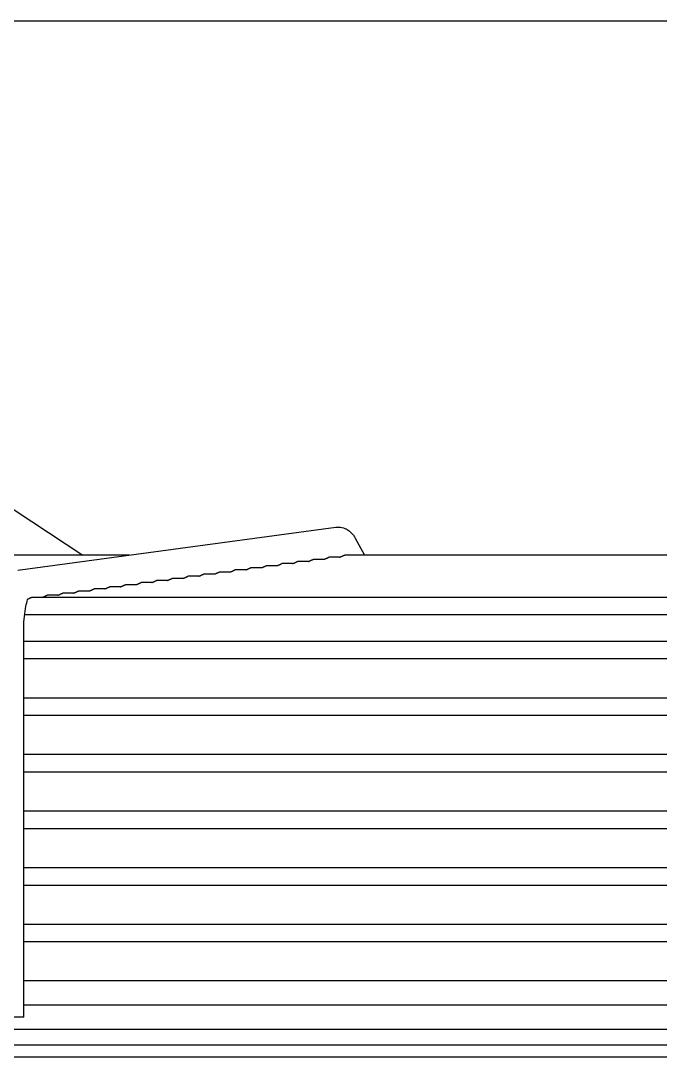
# Model space of a CAD drawing. Header units: millimetres. Extents: x 16200 to 32328, y 19251 to 29476.
# Drawn here: x 16794.43 to 16798.53, y 19603.94 to 19610.58 of the extents above; entities that cross this region are included whole.
import ezdxf

# ---------------------------------------------------------------- set-up
doc = ezdxf.new("R2010")
doc.units = ezdxf.units.MM
doc.header["$LTSCALE"] = 5
doc.layers.add('UNIT', color=6, linetype='Continuous')

msp = doc.modelspace()

# ---------------------------------------------------------------- linework, layer by layer
at = {"layer": 'UNIT'}
for p, q in [((16793.4669, 19610.5774), (16803.5462, 19610.5774)), ((16793.8916, 19607.7721), (16794.8285, 19607.1581)), ((16794.4118, 19607.0615), (16796.4472, 19607.3361)), ((16796.5721, 19607.2662), (16796.6321, 19607.1581)), ((16795.1279, 19607.1581), (16793.6223, 19607.1581)), ((16796.1714, 19607.1029), (16796.1027, 19607.1029)), ((16796.2716, 19607.1164), (16796.2029, 19607.1164)), ((16796.3718, 19607.1299), (16796.3031, 19607.1299)), ((16796.4717, 19607.1434), (16796.4034, 19607.1434)), ((16800.5078, 19607.1581), (16796.5053, 19607.1581)), ((16795.6705, 19607.0354), (16795.6016, 19607.0354)), ((16795.7707, 19607.0489), (16795.7018, 19607.0489)), ((16795.8709, 19607.0624), (16795.802, 19607.0624)), ((16795.9711, 19607.0759), (16795.9022, 19607.0759)), ((16796.0712, 19607.0894), (16796.0025, 19607.0894)), ((16795.1696, 19606.9679), (16795.1005, 19606.9679)), ((16795.2698, 19606.9814), (16795.2007, 19606.9814)), ((16795.37, 19606.9949), (16795.3009, 19606.9949)), ((16795.4701, 19607.0084), (16795.4011, 19607.0084)), ((16795.5703, 19607.0219), (16795.5013, 19607.0219)), ((16794.6687, 19606.9004), (16794.5993, 19606.9004)), ((16794.7688, 19606.9139), (16794.6996, 19606.9139)), ((16794.869, 19606.9274), (16794.7998, 19606.9274)), ((16794.9692, 19606.9409), (16794.9, 19606.9409)), ((16795.0694, 19606.9544), (16795.0002, 19606.9544)), ((16802.514, 19606.8869), (16794.4991, 19606.8869)), ((16794.4554, 19606.7767), (16802.5576, 19606.7767)), ((16794.4496, 19604.1995), (16794.4496, 19606.6689)), ((16802.5635, 19606.605), (16794.4496, 19606.605)), ((16794.4785, 19606.6064), (16794.4807, 19606.605)), ((16795.2282, 19606.6064), (16795.2282, 19606.605)), ((16794.4496, 19606.4948), (16802.5635, 19606.4948)), ((16802.5635, 19606.2428), (16794.4496, 19606.2428)), ((16794.4496, 19606.1326), (16802.5635, 19606.1326)), ((16802.5635, 19605.8806), (16794.4496, 19605.8806)), ((16794.4496, 19605.7704), (16802.5635, 19605.7704)), ((16802.5635, 19605.5184), (16794.4496, 19605.5184)), ((16794.4496, 19605.4081), (16802.5635, 19605.4081)), ((16802.5635, 19605.1562), (16794.4496, 19605.1562)), ((16794.4496, 19605.0459), (16802.5635, 19605.0459)), ((16802.5635, 19604.794), (16794.4496, 19604.794)), ((16794.4496, 19604.6837), (16802.5635, 19604.6837)), ((16802.5635, 19604.4318), (16794.4496, 19604.4318)), ((16794.4496, 19604.2782), (16802.5635, 19604.2782)), ((16794.4496, 19604.1995), (16794.2528, 19604.1995)), ((16793.8806, 19604.1227), (16803.1325, 19604.1227)), ((16781.6365, 19604.0223), (16815.3766, 19604.0223)), ((16815.3766, 19603.9436), (16781.6365, 19603.9436))]:
    msp.add_line(p, q, dxfattribs=at)
for start_param, end_param in [(0.23649, 0.259134), (1.752338, 1.774981)]:
    msp.add_ellipse((16796.7902, 19606.6705), major_axis=(-0.0861, -0.0478), ratio=0.875426, start_param=start_param, end_param=end_param, dxfattribs=at)
for points, knots in [([(16796.4472, 19607.3361), (16796.4605, 19607.3379), (16796.4745, 19607.3372), (16796.5002, 19607.3314), (16796.5116, 19607.3265), (16796.5307, 19607.3152), (16796.5383, 19607.3089), (16796.5511, 19607.2964), (16796.5562, 19607.2903), (16796.565, 19607.2782), (16796.5687, 19607.2722), (16796.572, 19607.2663), (16796.572, 19607.2662), (16796.5721, 19607.2662)], [3.1066861, 3.1066861, 3.1066861, 3.1066861, 3.1999885, 3.1999885, 3.2942363, 3.2942363, 3.388484, 3.388484, 3.4827318, 3.4827318, 3.5769796, 3.5769796, 3.577925, 3.577925, 3.577925, 3.577925]), ([(16796.0712, 19607.0894), (16796.0725, 19607.0898), (16796.0737, 19607.0903), (16796.0748, 19607.0907), (16796.0761, 19607.0912), (16796.0774, 19607.0917), (16796.0785, 19607.0922), (16796.0797, 19607.0927), (16796.0808, 19607.0932), (16796.0819, 19607.0937), (16796.083, 19607.0942), (16796.084, 19607.0947), (16796.085, 19607.0952), (16796.086, 19607.0956), (16796.0869, 19607.0961), (16796.0878, 19607.0965), (16796.0887, 19607.0969), (16796.0896, 19607.0974), (16796.0904, 19607.0978), (16796.0912, 19607.0981), (16796.092, 19607.0985), (16796.0927, 19607.0989), (16796.0934, 19607.0992), (16796.0941, 19607.0996), (16796.0948, 19607.0999), (16796.0954, 19607.1002), (16796.096, 19607.1005), (16796.0966, 19607.1008), (16796.0972, 19607.101), (16796.0977, 19607.1013), (16796.0982, 19607.1015), (16796.0987, 19607.1017), (16796.0992, 19607.1019), (16796.0996, 19607.1021), (16796.1001, 19607.1022), (16796.1005, 19607.1024), (16796.1008, 19607.1025), (16796.1012, 19607.1026), (16796.1015, 19607.1027), (16796.1018, 19607.1028), (16796.1021, 19607.1028), (16796.1024, 19607.1029), (16796.1026, 19607.1029), (16796.1026, 19607.1029), (16796.1027, 19607.1029), (16796.1027, 19607.1029)], [0.1730327, 0.1730327, 0.1730327, 0.1730327, 0.195122, 0.195122, 0.195122, 0.2195122, 0.2195122, 0.2195122, 0.2439024, 0.2439024, 0.2439024, 0.2682927, 0.2682927, 0.2682927, 0.2926829, 0.2926829, 0.2926829, 0.3170732, 0.3170732, 0.3170732, 0.3414634, 0.3414634, 0.3414634, 0.3658537, 0.3658537, 0.3658537, 0.3902439, 0.3902439, 0.3902439, 0.4146341, 0.4146341, 0.4146341, 0.4390244, 0.4390244, 0.4390244, 0.4634146, 0.4634146, 0.4634146, 0.4878049, 0.4878049, 0.4878049, 0.5121951, 0.5121951, 0.5121951, 0.5157186, 0.5157186, 0.5157186, 0.5157186]), ([(16796.1714, 19607.1029), (16796.1727, 19607.1033), (16796.1739, 19607.1038), (16796.1751, 19607.1042), (16796.1764, 19607.1048), (16796.1776, 19607.1053), (16796.1788, 19607.1058), (16796.18, 19607.1063), (16796.1811, 19607.1068), (16796.1822, 19607.1072), (16796.1832, 19607.1077), (16796.1843, 19607.1082), (16796.1852, 19607.1087), (16796.1862, 19607.1091), (16796.1872, 19607.1096), (16796.1881, 19607.11), (16796.189, 19607.1104), (16796.1898, 19607.1109), (16796.1906, 19607.1113), (16796.1914, 19607.1117), (16796.1922, 19607.112), (16796.1929, 19607.1124), (16796.1937, 19607.1127), (16796.1943, 19607.1131), (16796.195, 19607.1134), (16796.1956, 19607.1137), (16796.1963, 19607.114), (16796.1968, 19607.1143), (16796.1974, 19607.1145), (16796.198, 19607.1148), (16796.1985, 19607.115), (16796.199, 19607.1152), (16796.1994, 19607.1154), (16796.1999, 19607.1156), (16796.2003, 19607.1157), (16796.2007, 19607.1159), (16796.2011, 19607.116), (16796.2014, 19607.1161), (16796.2018, 19607.1162), (16796.2021, 19607.1163), (16796.2023, 19607.1163), (16796.2026, 19607.1164), (16796.2028, 19607.1164), (16796.2029, 19607.1164), (16796.2029, 19607.1164), (16796.2029, 19607.1164)], [0.17268, 0.17268, 0.17268, 0.17268, 0.195122, 0.195122, 0.195122, 0.2195122, 0.2195122, 0.2195122, 0.2439024, 0.2439024, 0.2439024, 0.2682927, 0.2682927, 0.2682927, 0.2926829, 0.2926829, 0.2926829, 0.3170732, 0.3170732, 0.3170732, 0.3414634, 0.3414634, 0.3414634, 0.3658537, 0.3658537, 0.3658537, 0.3902439, 0.3902439, 0.3902439, 0.4146341, 0.4146341, 0.4146341, 0.4390244, 0.4390244, 0.4390244, 0.4634146, 0.4634146, 0.4634146, 0.4878049, 0.4878049, 0.4878049, 0.5121951, 0.5121951, 0.5121951, 0.515732, 0.515732, 0.515732, 0.515732]), ([(16796.2716, 19607.1164), (16796.2729, 19607.1168), (16796.2741, 19607.1173), (16796.2753, 19607.1178), (16796.2766, 19607.1183), (16796.2778, 19607.1188), (16796.279, 19607.1193), (16796.2802, 19607.1198), (16796.2813, 19607.1203), (16796.2824, 19607.1207), (16796.2835, 19607.1212), (16796.2845, 19607.1217), (16796.2855, 19607.1222), (16796.2865, 19607.1226), (16796.2874, 19607.1231), (16796.2883, 19607.1235), (16796.2892, 19607.1239), (16796.29, 19607.1244), (16796.2909, 19607.1248), (16796.2917, 19607.1252), (16796.2924, 19607.1255), (16796.2932, 19607.1259), (16796.2939, 19607.1262), (16796.2946, 19607.1266), (16796.2952, 19607.1269), (16796.2959, 19607.1272), (16796.2965, 19607.1275), (16796.2971, 19607.1278), (16796.2976, 19607.128), (16796.2982, 19607.1283), (16796.2987, 19607.1285), (16796.2992, 19607.1287), (16796.2997, 19607.1289), (16796.3001, 19607.1291), (16796.3005, 19607.1292), (16796.3009, 19607.1294), (16796.3013, 19607.1295), (16796.3017, 19607.1296), (16796.302, 19607.1297), (16796.3023, 19607.1298), (16796.3026, 19607.1298), (16796.3028, 19607.1298), (16796.303, 19607.1299), (16796.3031, 19607.1299), (16796.3031, 19607.1299), (16796.3031, 19607.1299)], [0.1723275, 0.1723275, 0.1723275, 0.1723275, 0.195122, 0.195122, 0.195122, 0.2195122, 0.2195122, 0.2195122, 0.2439024, 0.2439024, 0.2439024, 0.2682927, 0.2682927, 0.2682927, 0.2926829, 0.2926829, 0.2926829, 0.3170732, 0.3170732, 0.3170732, 0.3414634, 0.3414634, 0.3414634, 0.3658537, 0.3658537, 0.3658537, 0.3902439, 0.3902439, 0.3902439, 0.4146341, 0.4146341, 0.4146341, 0.4390244, 0.4390244, 0.4390244, 0.4634146, 0.4634146, 0.4634146, 0.4878049, 0.4878049, 0.4878049, 0.5121951, 0.5121951, 0.5121951, 0.5157454, 0.5157454, 0.5157454, 0.5157454]), ([(16796.3718, 19607.1299), (16796.3731, 19607.1303), (16796.3744, 19607.1308), (16796.3756, 19607.1313), (16796.3768, 19607.1318), (16796.3781, 19607.1323), (16796.3793, 19607.1328), (16796.3804, 19607.1333), (16796.3816, 19607.1338), (16796.3826, 19607.1343), (16796.3837, 19607.1347), (16796.3847, 19607.1352), (16796.3857, 19607.1357), (16796.3867, 19607.1361), (16796.3876, 19607.1366), (16796.3885, 19607.137), (16796.3894, 19607.1374), (16796.3903, 19607.1379), (16796.3911, 19607.1383), (16796.3919, 19607.1387), (16796.3927, 19607.139), (16796.3934, 19607.1394), (16796.3941, 19607.1397), (16796.3948, 19607.1401), (16796.3955, 19607.1404), (16796.3961, 19607.1407), (16796.3967, 19607.141), (16796.3973, 19607.1413), (16796.3979, 19607.1415), (16796.3984, 19607.1418), (16796.3989, 19607.142), (16796.3994, 19607.1422), (16796.3999, 19607.1424), (16796.4003, 19607.1426), (16796.4008, 19607.1427), (16796.4012, 19607.1429), (16796.4015, 19607.143), (16796.4019, 19607.1431), (16796.4022, 19607.1432), (16796.4025, 19607.1432), (16796.4028, 19607.1433), (16796.4031, 19607.1433), (16796.4033, 19607.1434), (16796.4033, 19607.1434), (16796.4033, 19607.1434), (16796.4034, 19607.1434)], [0.1719755, 0.1719755, 0.1719755, 0.1719755, 0.195122, 0.195122, 0.195122, 0.2195122, 0.2195122, 0.2195122, 0.2439024, 0.2439024, 0.2439024, 0.2682927, 0.2682927, 0.2682927, 0.2926829, 0.2926829, 0.2926829, 0.3170732, 0.3170732, 0.3170732, 0.3414634, 0.3414634, 0.3414634, 0.3658537, 0.3658537, 0.3658537, 0.3902439, 0.3902439, 0.3902439, 0.4146341, 0.4146341, 0.4146341, 0.4390244, 0.4390244, 0.4390244, 0.4634146, 0.4634146, 0.4634146, 0.4878049, 0.4878049, 0.4878049, 0.5121951, 0.5121951, 0.5121951, 0.5157586, 0.5157586, 0.5157586, 0.5157586]), ([(16796.4717, 19607.1434), (16796.472, 19607.1435), (16796.4723, 19607.1436), (16796.4726, 19607.1437), (16796.4741, 19607.1442), (16796.4754, 19607.1447), (16796.4767, 19607.1453), (16796.478, 19607.1458), (16796.4793, 19607.1463), (16796.4805, 19607.1469), (16796.4817, 19607.1474), (16796.4829, 19607.1479), (16796.484, 19607.1484)], [0.16559879, 0.16559879, 0.16559879, 0.16559879, 0.17073171, 0.17073171, 0.17073171, 0.19512195, 0.19512195, 0.19512195, 0.2195122, 0.2195122, 0.2195122, 0.24390244, 0.24390244, 0.24390244, 0.24390244]), ([(16796.4871, 19607.15), (16796.4882, 19607.1504), (16796.4891, 19607.1509), (16796.49, 19607.1514), (16796.4909, 19607.1518), (16796.4918, 19607.1523), (16796.4926, 19607.1527), (16796.4935, 19607.1531), (16796.4943, 19607.1535), (16796.495, 19607.1539), (16796.4958, 19607.1543), (16796.4965, 19607.1546), (16796.4971, 19607.155), (16796.4978, 19607.1553), (16796.4984, 19607.1556), (16796.499, 19607.1559), (16796.4996, 19607.1562), (16796.5002, 19607.1564), (16796.5007, 19607.1567), (16796.5012, 19607.1569), (16796.5017, 19607.1571), (16796.5021, 19607.1573), (16796.5026, 19607.1575), (16796.503, 19607.1576), (16796.5034, 19607.1577), (16796.5038, 19607.1579), (16796.5041, 19607.1579), (16796.5044, 19607.158), (16796.5047, 19607.1581), (16796.505, 19607.1581), (16796.5052, 19607.1581), (16796.5052, 19607.1581), (16796.5052, 19607.1581), (16796.5053, 19607.1581)], [0.2682927, 0.2682927, 0.2682927, 0.2682927, 0.2926829, 0.2926829, 0.2926829, 0.3170732, 0.3170732, 0.3170732, 0.3414634, 0.3414634, 0.3414634, 0.3658537, 0.3658537, 0.3658537, 0.3902439, 0.3902439, 0.3902439, 0.4146341, 0.4146341, 0.4146341, 0.4390244, 0.4390244, 0.4390244, 0.4634146, 0.4634146, 0.4634146, 0.4878049, 0.4878049, 0.4878049, 0.5121951, 0.5121951, 0.5121951, 0.5152045, 0.5152045, 0.5152045, 0.5152045]), ([(16795.5703, 19607.0219), (16795.5715, 19607.0223), (16795.5726, 19607.0227), (16795.5736, 19607.0232), (16795.5749, 19607.0237), (16795.5762, 19607.0242), (16795.5773, 19607.0247), (16795.5785, 19607.0252), (16795.5797, 19607.0257), (16795.5807, 19607.0262), (16795.5818, 19607.0267), (16795.5829, 19607.0271), (16795.5838, 19607.0276), (16795.5848, 19607.0281), (16795.5858, 19607.0285), (16795.5867, 19607.029), (16795.5876, 19607.0294), (16795.5884, 19607.0298), (16795.5892, 19607.0302), (16795.59, 19607.0306), (16795.5908, 19607.031), (16795.5915, 19607.0314), (16795.5923, 19607.0317), (16795.593, 19607.0321), (16795.5936, 19607.0324), (16795.5943, 19607.0327), (16795.5949, 19607.033), (16795.5955, 19607.0333), (16795.596, 19607.0335), (16795.5966, 19607.0338), (16795.5971, 19607.034), (16795.5976, 19607.0342), (16795.5981, 19607.0344), (16795.5985, 19607.0346), (16795.599, 19607.0348), (16795.5994, 19607.0349), (16795.5997, 19607.035), (16795.6001, 19607.0351), (16795.6004, 19607.0352), (16795.6007, 19607.0353), (16795.601, 19607.0353), (16795.6013, 19607.0354), (16795.6015, 19607.0354), (16795.6015, 19607.0354), (16795.6015, 19607.0354), (16795.6016, 19607.0354)], [0.1747945, 0.1747945, 0.1747945, 0.1747945, 0.195122, 0.195122, 0.195122, 0.2195122, 0.2195122, 0.2195122, 0.2439024, 0.2439024, 0.2439024, 0.2682927, 0.2682927, 0.2682927, 0.2926829, 0.2926829, 0.2926829, 0.3170732, 0.3170732, 0.3170732, 0.3414634, 0.3414634, 0.3414634, 0.3658537, 0.3658537, 0.3658537, 0.3902439, 0.3902439, 0.3902439, 0.4146341, 0.4146341, 0.4146341, 0.4390244, 0.4390244, 0.4390244, 0.4634146, 0.4634146, 0.4634146, 0.4878049, 0.4878049, 0.4878049, 0.5121951, 0.5121951, 0.5121951, 0.5156505, 0.5156505, 0.5156505, 0.5156505]), ([(16795.6705, 19607.0354), (16795.6717, 19607.0358), (16795.6728, 19607.0362), (16795.6739, 19607.0367), (16795.6752, 19607.0372), (16795.6764, 19607.0377), (16795.6776, 19607.0382), (16795.6788, 19607.0387), (16795.6799, 19607.0392), (16795.681, 19607.0397), (16795.6821, 19607.0402), (16795.6831, 19607.0407), (16795.6841, 19607.0411), (16795.6851, 19607.0416), (16795.686, 19607.042), (16795.6869, 19607.0425), (16795.6878, 19607.0429), (16795.6886, 19607.0433), (16795.6895, 19607.0437), (16795.6903, 19607.0441), (16795.691, 19607.0445), (16795.6918, 19607.0449), (16795.6925, 19607.0452), (16795.6932, 19607.0456), (16795.6938, 19607.0459), (16795.6945, 19607.0462), (16795.6951, 19607.0465), (16795.6957, 19607.0468), (16795.6963, 19607.047), (16795.6968, 19607.0473), (16795.6973, 19607.0475), (16795.6978, 19607.0477), (16795.6983, 19607.0479), (16795.6987, 19607.0481), (16795.6992, 19607.0483), (16795.6996, 19607.0484), (16795.6999, 19607.0485), (16795.7003, 19607.0486), (16795.7006, 19607.0487), (16795.7009, 19607.0488), (16795.7012, 19607.0488), (16795.7015, 19607.0489), (16795.7017, 19607.0489), (16795.7017, 19607.0489), (16795.7018, 19607.0489), (16795.7018, 19607.0489)], [0.1744428, 0.1744428, 0.1744428, 0.1744428, 0.195122, 0.195122, 0.195122, 0.2195122, 0.2195122, 0.2195122, 0.2439024, 0.2439024, 0.2439024, 0.2682927, 0.2682927, 0.2682927, 0.2926829, 0.2926829, 0.2926829, 0.3170732, 0.3170732, 0.3170732, 0.3414634, 0.3414634, 0.3414634, 0.3658537, 0.3658537, 0.3658537, 0.3902439, 0.3902439, 0.3902439, 0.4146341, 0.4146341, 0.4146341, 0.4390244, 0.4390244, 0.4390244, 0.4634146, 0.4634146, 0.4634146, 0.4878049, 0.4878049, 0.4878049, 0.5121951, 0.5121951, 0.5121951, 0.5156642, 0.5156642, 0.5156642, 0.5156642]), ([(16795.7707, 19607.0489), (16795.7719, 19607.0493), (16795.773, 19607.0498), (16795.7741, 19607.0502), (16795.7754, 19607.0507), (16795.7766, 19607.0512), (16795.7778, 19607.0517), (16795.779, 19607.0522), (16795.7801, 19607.0527), (16795.7812, 19607.0532), (16795.7823, 19607.0537), (16795.7833, 19607.0542), (16795.7843, 19607.0546), (16795.7853, 19607.0551), (16795.7862, 19607.0555), (16795.7871, 19607.056), (16795.788, 19607.0564), (16795.7889, 19607.0568), (16795.7897, 19607.0572), (16795.7905, 19607.0576), (16795.7913, 19607.058), (16795.792, 19607.0584), (16795.7927, 19607.0587), (16795.7934, 19607.0591), (16795.7941, 19607.0594), (16795.7947, 19607.0597), (16795.7953, 19607.06), (16795.7959, 19607.0603), (16795.7965, 19607.0605), (16795.797, 19607.0608), (16795.7976, 19607.061), (16795.7981, 19607.0612), (16795.7985, 19607.0614), (16795.799, 19607.0616), (16795.7994, 19607.0618), (16795.7998, 19607.0619), (16795.8002, 19607.062), (16795.8005, 19607.0621), (16795.8009, 19607.0622), (16795.8012, 19607.0623), (16795.8014, 19607.0623), (16795.8017, 19607.0624), (16795.8019, 19607.0624), (16795.802, 19607.0624), (16795.802, 19607.0624), (16795.802, 19607.0624)], [0.1740907, 0.1740907, 0.1740907, 0.1740907, 0.195122, 0.195122, 0.195122, 0.2195122, 0.2195122, 0.2195122, 0.2439024, 0.2439024, 0.2439024, 0.2682927, 0.2682927, 0.2682927, 0.2926829, 0.2926829, 0.2926829, 0.3170732, 0.3170732, 0.3170732, 0.3414634, 0.3414634, 0.3414634, 0.3658537, 0.3658537, 0.3658537, 0.3902439, 0.3902439, 0.3902439, 0.4146341, 0.4146341, 0.4146341, 0.4390244, 0.4390244, 0.4390244, 0.4634146, 0.4634146, 0.4634146, 0.4878049, 0.4878049, 0.4878049, 0.5121951, 0.5121951, 0.5121951, 0.5156779, 0.5156779, 0.5156779, 0.5156779]), ([(16795.8709, 19607.0624), (16795.8721, 19607.0628), (16795.8732, 19607.0633), (16795.8744, 19607.0637), (16795.8757, 19607.0642), (16795.8769, 19607.0647), (16795.8781, 19607.0652), (16795.8792, 19607.0657), (16795.8804, 19607.0662), (16795.8814, 19607.0667), (16795.8825, 19607.0672), (16795.8836, 19607.0677), (16795.8845, 19607.0681), (16795.8855, 19607.0686), (16795.8865, 19607.0691), (16795.8874, 19607.0695), (16795.8883, 19607.0699), (16795.8891, 19607.0703), (16795.8899, 19607.0707), (16795.8907, 19607.0711), (16795.8915, 19607.0715), (16795.8922, 19607.0719), (16795.893, 19607.0722), (16795.8937, 19607.0726), (16795.8943, 19607.0729), (16795.895, 19607.0732), (16795.8956, 19607.0735), (16795.8962, 19607.0738), (16795.8967, 19607.074), (16795.8973, 19607.0743), (16795.8978, 19607.0745), (16795.8983, 19607.0747), (16795.8988, 19607.0749), (16795.8992, 19607.0751), (16795.8996, 19607.0752), (16795.9, 19607.0754), (16795.9004, 19607.0755), (16795.9008, 19607.0756), (16795.9011, 19607.0757), (16795.9014, 19607.0758), (16795.9017, 19607.0758), (16795.9019, 19607.0759), (16795.9021, 19607.0759), (16795.9022, 19607.0759), (16795.9022, 19607.0759), (16795.9022, 19607.0759)], [0.1737382, 0.1737382, 0.1737382, 0.1737382, 0.195122, 0.195122, 0.195122, 0.2195122, 0.2195122, 0.2195122, 0.2439024, 0.2439024, 0.2439024, 0.2682927, 0.2682927, 0.2682927, 0.2926829, 0.2926829, 0.2926829, 0.3170732, 0.3170732, 0.3170732, 0.3414634, 0.3414634, 0.3414634, 0.3658537, 0.3658537, 0.3658537, 0.3902439, 0.3902439, 0.3902439, 0.4146341, 0.4146341, 0.4146341, 0.4390244, 0.4390244, 0.4390244, 0.4634146, 0.4634146, 0.4634146, 0.4878049, 0.4878049, 0.4878049, 0.5121951, 0.5121951, 0.5121951, 0.5156915, 0.5156915, 0.5156915, 0.5156915]), ([(16795.9711, 19607.0759), (16795.9723, 19607.0763), (16795.9735, 19607.0768), (16795.9746, 19607.0772), (16795.9759, 19607.0777), (16795.9771, 19607.0782), (16795.9783, 19607.0787), (16795.9795, 19607.0792), (16795.9806, 19607.0797), (16795.9817, 19607.0802), (16795.9828, 19607.0807), (16795.9838, 19607.0812), (16795.9848, 19607.0816), (16795.9858, 19607.0821), (16795.9867, 19607.0826), (16795.9876, 19607.083), (16795.9885, 19607.0834), (16795.9893, 19607.0838), (16795.9902, 19607.0842), (16795.991, 19607.0846), (16795.9917, 19607.085), (16795.9925, 19607.0854), (16795.9932, 19607.0857), (16795.9939, 19607.0861), (16795.9945, 19607.0864), (16795.9952, 19607.0867), (16795.9958, 19607.087), (16795.9964, 19607.0873), (16795.997, 19607.0875), (16795.9975, 19607.0878), (16795.998, 19607.088), (16795.9985, 19607.0882), (16795.999, 19607.0884), (16795.9994, 19607.0886), (16795.9999, 19607.0887), (16796.0003, 19607.0889), (16796.0006, 19607.089), (16796.001, 19607.0891), (16796.0013, 19607.0892), (16796.0016, 19607.0893), (16796.0019, 19607.0893), (16796.0022, 19607.0894), (16796.0024, 19607.0894), (16796.0024, 19607.0894), (16796.0024, 19607.0894), (16796.0025, 19607.0894)], [0.1733855, 0.1733855, 0.1733855, 0.1733855, 0.195122, 0.195122, 0.195122, 0.2195122, 0.2195122, 0.2195122, 0.2439024, 0.2439024, 0.2439024, 0.2682927, 0.2682927, 0.2682927, 0.2926829, 0.2926829, 0.2926829, 0.3170732, 0.3170732, 0.3170732, 0.3414634, 0.3414634, 0.3414634, 0.3658537, 0.3658537, 0.3658537, 0.3902439, 0.3902439, 0.3902439, 0.4146341, 0.4146341, 0.4146341, 0.4390244, 0.4390244, 0.4390244, 0.4634146, 0.4634146, 0.4634146, 0.4878049, 0.4878049, 0.4878049, 0.5121951, 0.5121951, 0.5121951, 0.5157051, 0.5157051, 0.5157051, 0.5157051]), ([(16795.0694, 19606.9544), (16795.0704, 19606.9548), (16795.0715, 19606.9552), (16795.0724, 19606.9556), (16795.0737, 19606.9561), (16795.075, 19606.9566), (16795.0762, 19606.9571), (16795.0773, 19606.9576), (16795.0785, 19606.9581), (16795.0796, 19606.9586), (16795.0806, 19606.9591), (16795.0817, 19606.9596), (16795.0827, 19606.9601), (16795.0837, 19606.9605), (16795.0846, 19606.961), (16795.0855, 19606.9614), (16795.0864, 19606.9619), (16795.0873, 19606.9623), (16795.0881, 19606.9627), (16795.0889, 19606.9631), (16795.0897, 19606.9635), (16795.0904, 19606.9639), (16795.0911, 19606.9642), (16795.0918, 19606.9646), (16795.0925, 19606.9649), (16795.0931, 19606.9652), (16795.0937, 19606.9655), (16795.0943, 19606.9658), (16795.0949, 19606.966), (16795.0955, 19606.9663), (16795.096, 19606.9665), (16795.0965, 19606.9667), (16795.0969, 19606.9669), (16795.0974, 19606.9671), (16795.0978, 19606.9673), (16795.0982, 19606.9674), (16795.0986, 19606.9675), (16795.099, 19606.9677), (16795.0993, 19606.9677), (16795.0996, 19606.9678), (16795.0999, 19606.9679), (16795.1001, 19606.9679), (16795.1004, 19606.9679), (16795.1004, 19606.9679), (16795.1004, 19606.9679), (16795.1005, 19606.9679)], [0.1765439, 0.1765439, 0.1765439, 0.1765439, 0.195122, 0.195122, 0.195122, 0.2195122, 0.2195122, 0.2195122, 0.2439024, 0.2439024, 0.2439024, 0.2682927, 0.2682927, 0.2682927, 0.2926829, 0.2926829, 0.2926829, 0.3170732, 0.3170732, 0.3170732, 0.3414634, 0.3414634, 0.3414634, 0.3658537, 0.3658537, 0.3658537, 0.3902439, 0.3902439, 0.3902439, 0.4146341, 0.4146341, 0.4146341, 0.4390244, 0.4390244, 0.4390244, 0.4634146, 0.4634146, 0.4634146, 0.4878049, 0.4878049, 0.4878049, 0.5121951, 0.5121951, 0.5121951, 0.5155818, 0.5155818, 0.5155818, 0.5155818]), ([(16795.1696, 19606.9679), (16795.1707, 19606.9683), (16795.1717, 19606.9687), (16795.1727, 19606.9691), (16795.174, 19606.9696), (16795.1752, 19606.9701), (16795.1764, 19606.9706), (16795.1776, 19606.9711), (16795.1787, 19606.9716), (16795.1798, 19606.9721), (16795.1809, 19606.9726), (16795.1819, 19606.9731), (16795.1829, 19606.9736), (16795.1839, 19606.9741), (16795.1848, 19606.9745), (16795.1857, 19606.975), (16795.1866, 19606.9754), (16795.1875, 19606.9758), (16795.1883, 19606.9762), (16795.1891, 19606.9766), (16795.1899, 19606.977), (16795.1906, 19606.9774), (16795.1914, 19606.9777), (16795.192, 19606.9781), (16795.1927, 19606.9784), (16795.1934, 19606.9787), (16795.194, 19606.979), (16795.1946, 19606.9793), (16795.1951, 19606.9795), (16795.1957, 19606.9798), (16795.1962, 19606.98), (16795.1967, 19606.9802), (16795.1972, 19606.9804), (16795.1976, 19606.9806), (16795.198, 19606.9808), (16795.1984, 19606.9809), (16795.1988, 19606.981), (16795.1992, 19606.9811), (16795.1995, 19606.9812), (16795.1998, 19606.9813), (16795.2001, 19606.9814), (16795.2004, 19606.9814), (16795.2006, 19606.9814), (16795.2006, 19606.9814), (16795.2006, 19606.9814), (16795.2007, 19606.9814)], [0.1761954, 0.1761954, 0.1761954, 0.1761954, 0.195122, 0.195122, 0.195122, 0.2195122, 0.2195122, 0.2195122, 0.2439024, 0.2439024, 0.2439024, 0.2682927, 0.2682927, 0.2682927, 0.2926829, 0.2926829, 0.2926829, 0.3170732, 0.3170732, 0.3170732, 0.3414634, 0.3414634, 0.3414634, 0.3658537, 0.3658537, 0.3658537, 0.3902439, 0.3902439, 0.3902439, 0.4146341, 0.4146341, 0.4146341, 0.4390244, 0.4390244, 0.4390244, 0.4634146, 0.4634146, 0.4634146, 0.4878049, 0.4878049, 0.4878049, 0.5121951, 0.5121951, 0.5121951, 0.5155955, 0.5155955, 0.5155955, 0.5155955]), ([(16795.2698, 19606.9814), (16795.2709, 19606.9818), (16795.2719, 19606.9822), (16795.2729, 19606.9826), (16795.2742, 19606.9831), (16795.2754, 19606.9836), (16795.2766, 19606.9841), (16795.2778, 19606.9847), (16795.2789, 19606.9852), (16795.28, 19606.9856), (16795.2811, 19606.9861), (16795.2821, 19606.9866), (16795.2831, 19606.9871), (16795.2841, 19606.9876), (16795.2851, 19606.988), (16795.286, 19606.9885), (16795.2869, 19606.9889), (16795.2877, 19606.9893), (16795.2885, 19606.9897), (16795.2893, 19606.9901), (16795.2901, 19606.9905), (16795.2908, 19606.9909), (16795.2916, 19606.9912), (16795.2923, 19606.9916), (16795.2929, 19606.9919), (16795.2936, 19606.9922), (16795.2942, 19606.9925), (16795.2948, 19606.9928), (16795.2954, 19606.993), (16795.2959, 19606.9933), (16795.2964, 19606.9935), (16795.2969, 19606.9937), (16795.2974, 19606.9939), (16795.2978, 19606.9941), (16795.2983, 19606.9943), (16795.2987, 19606.9944), (16795.299, 19606.9945), (16795.2994, 19606.9946), (16795.2997, 19606.9947), (16795.3, 19606.9948), (16795.3003, 19606.9949), (16795.3006, 19606.9949), (16795.3008, 19606.9949), (16795.3008, 19606.9949), (16795.3009, 19606.9949), (16795.3009, 19606.9949)], [0.1758462, 0.1758462, 0.1758462, 0.1758462, 0.195122, 0.195122, 0.195122, 0.2195122, 0.2195122, 0.2195122, 0.2439024, 0.2439024, 0.2439024, 0.2682927, 0.2682927, 0.2682927, 0.2926829, 0.2926829, 0.2926829, 0.3170732, 0.3170732, 0.3170732, 0.3414634, 0.3414634, 0.3414634, 0.3658537, 0.3658537, 0.3658537, 0.3902439, 0.3902439, 0.3902439, 0.4146341, 0.4146341, 0.4146341, 0.4390244, 0.4390244, 0.4390244, 0.4634146, 0.4634146, 0.4634146, 0.4878049, 0.4878049, 0.4878049, 0.5121951, 0.5121951, 0.5121951, 0.5156093, 0.5156093, 0.5156093, 0.5156093]), ([(16795.37, 19606.9949), (16795.3711, 19606.9953), (16795.3721, 19606.9957), (16795.3732, 19606.9961), (16795.3744, 19606.9966), (16795.3757, 19606.9972), (16795.3769, 19606.9977), (16795.3781, 19606.9982), (16795.3792, 19606.9987), (16795.3803, 19606.9992), (16795.3813, 19606.9996), (16795.3824, 19607.0001), (16795.3834, 19607.0006), (16795.3844, 19607.0011), (16795.3853, 19607.0015), (16795.3862, 19607.002), (16795.3871, 19607.0024), (16795.388, 19607.0028), (16795.3888, 19607.0032), (16795.3896, 19607.0036), (16795.3903, 19607.004), (16795.3911, 19607.0044), (16795.3918, 19607.0047), (16795.3925, 19607.0051), (16795.3932, 19607.0054), (16795.3938, 19607.0057), (16795.3944, 19607.006), (16795.395, 19607.0063), (16795.3956, 19607.0065), (16795.3961, 19607.0068), (16795.3966, 19607.007), (16795.3972, 19607.0072), (16795.3976, 19607.0074), (16795.3981, 19607.0076), (16795.3985, 19607.0078), (16795.3989, 19607.0079), (16795.3993, 19607.008), (16795.3996, 19607.0081), (16795.4, 19607.0082), (16795.4003, 19607.0083), (16795.4005, 19607.0084), (16795.4008, 19607.0084), (16795.401, 19607.0084), (16795.4011, 19607.0084), (16795.4011, 19607.0084), (16795.4011, 19607.0084)], [0.1754963, 0.1754963, 0.1754963, 0.1754963, 0.195122, 0.195122, 0.195122, 0.2195122, 0.2195122, 0.2195122, 0.2439024, 0.2439024, 0.2439024, 0.2682927, 0.2682927, 0.2682927, 0.2926829, 0.2926829, 0.2926829, 0.3170732, 0.3170732, 0.3170732, 0.3414634, 0.3414634, 0.3414634, 0.3658537, 0.3658537, 0.3658537, 0.3902439, 0.3902439, 0.3902439, 0.4146341, 0.4146341, 0.4146341, 0.4390244, 0.4390244, 0.4390244, 0.4634146, 0.4634146, 0.4634146, 0.4878049, 0.4878049, 0.4878049, 0.5121951, 0.5121951, 0.5121951, 0.5156231, 0.5156231, 0.5156231, 0.5156231]), ([(16795.4701, 19607.0084), (16795.4713, 19607.0088), (16795.4724, 19607.0092), (16795.4734, 19607.0096), (16795.4747, 19607.0102), (16795.4759, 19607.0107), (16795.4771, 19607.0112), (16795.4783, 19607.0117), (16795.4794, 19607.0122), (16795.4805, 19607.0127), (16795.4816, 19607.0132), (16795.4826, 19607.0136), (16795.4836, 19607.0141), (16795.4846, 19607.0146), (16795.4855, 19607.015), (16795.4864, 19607.0155), (16795.4873, 19607.0159), (16795.4882, 19607.0163), (16795.489, 19607.0167), (16795.4898, 19607.0171), (16795.4906, 19607.0175), (16795.4913, 19607.0179), (16795.492, 19607.0182), (16795.4927, 19607.0186), (16795.4934, 19607.0189), (16795.494, 19607.0192), (16795.4947, 19607.0195), (16795.4952, 19607.0198), (16795.4958, 19607.02), (16795.4964, 19607.0203), (16795.4969, 19607.0205), (16795.4974, 19607.0207), (16795.4979, 19607.0209), (16795.4983, 19607.0211), (16795.4987, 19607.0213), (16795.4991, 19607.0214), (16795.4995, 19607.0215), (16795.4999, 19607.0216), (16795.5002, 19607.0217), (16795.5005, 19607.0218), (16795.5008, 19607.0218), (16795.501, 19607.0219), (16795.5013, 19607.0219), (16795.5013, 19607.0219), (16795.5013, 19607.0219), (16795.5013, 19607.0219)], [0.1751457, 0.1751457, 0.1751457, 0.1751457, 0.195122, 0.195122, 0.195122, 0.2195122, 0.2195122, 0.2195122, 0.2439024, 0.2439024, 0.2439024, 0.2682927, 0.2682927, 0.2682927, 0.2926829, 0.2926829, 0.2926829, 0.3170732, 0.3170732, 0.3170732, 0.3414634, 0.3414634, 0.3414634, 0.3658537, 0.3658537, 0.3658537, 0.3902439, 0.3902439, 0.3902439, 0.4146341, 0.4146341, 0.4146341, 0.4390244, 0.4390244, 0.4390244, 0.4634146, 0.4634146, 0.4634146, 0.4878049, 0.4878049, 0.4878049, 0.5121951, 0.5121951, 0.5121951, 0.5156368, 0.5156368, 0.5156368, 0.5156368]), ([(16794.5685, 19606.8869), (16794.5694, 19606.8873), (16794.5703, 19606.8876), (16794.5712, 19606.888), (16794.5725, 19606.8885), (16794.5738, 19606.889), (16794.575, 19606.8896), (16794.5761, 19606.8901), (16794.5773, 19606.8906), (16794.5784, 19606.8911), (16794.5795, 19606.8916), (16794.5805, 19606.8921), (16794.5815, 19606.8925), (16794.5825, 19606.893), (16794.5834, 19606.8935), (16794.5843, 19606.8939), (16794.5852, 19606.8944), (16794.5861, 19606.8948), (16794.5869, 19606.8952), (16794.5877, 19606.8956), (16794.5885, 19606.896), (16794.5892, 19606.8964), (16794.59, 19606.8967), (16794.5907, 19606.8971), (16794.5913, 19606.8974), (16794.592, 19606.8977), (16794.5926, 19606.898), (16794.5932, 19606.8983), (16794.5938, 19606.8986), (16794.5943, 19606.8988), (16794.5948, 19606.899), (16794.5953, 19606.8993), (16794.5958, 19606.8995), (16794.5963, 19606.8996), (16794.5967, 19606.8998), (16794.5971, 19606.8999), (16794.5975, 19606.9001), (16794.5978, 19606.9002), (16794.5982, 19606.9003), (16794.5985, 19606.9003), (16794.5988, 19606.9004), (16794.599, 19606.9004), (16794.5992, 19606.9004), (16794.5993, 19606.9004), (16794.5993, 19606.9004), (16794.5993, 19606.9004)], [0.1782737, 0.1782737, 0.1782737, 0.1782737, 0.195122, 0.195122, 0.195122, 0.2195122, 0.2195122, 0.2195122, 0.2439024, 0.2439024, 0.2439024, 0.2682927, 0.2682927, 0.2682927, 0.2926829, 0.2926829, 0.2926829, 0.3170732, 0.3170732, 0.3170732, 0.3414634, 0.3414634, 0.3414634, 0.3658537, 0.3658537, 0.3658537, 0.3902439, 0.3902439, 0.3902439, 0.4146341, 0.4146341, 0.4146341, 0.4390244, 0.4390244, 0.4390244, 0.4634146, 0.4634146, 0.4634146, 0.4878049, 0.4878049, 0.4878049, 0.5121951, 0.5121951, 0.5121951, 0.5155129, 0.5155129, 0.5155129, 0.5155129]), ([(16794.6687, 19606.9004), (16794.6696, 19606.9008), (16794.6706, 19606.9012), (16794.6715, 19606.9015), (16794.6728, 19606.902), (16794.674, 19606.9026), (16794.6752, 19606.9031), (16794.6764, 19606.9036), (16794.6775, 19606.9041), (16794.6786, 19606.9046), (16794.6797, 19606.9051), (16794.6807, 19606.9056), (16794.6817, 19606.906), (16794.6827, 19606.9065), (16794.6837, 19606.907), (16794.6846, 19606.9074), (16794.6855, 19606.9079), (16794.6863, 19606.9083), (16794.6871, 19606.9087), (16794.688, 19606.9091), (16794.6887, 19606.9095), (16794.6895, 19606.9099), (16794.6902, 19606.9102), (16794.6909, 19606.9106), (16794.6916, 19606.9109), (16794.6922, 19606.9112), (16794.6928, 19606.9115), (16794.6934, 19606.9118), (16794.694, 19606.9121), (16794.6945, 19606.9123), (16794.6951, 19606.9125), (16794.6956, 19606.9128), (16794.696, 19606.9129), (16794.6965, 19606.9131), (16794.6969, 19606.9133), (16794.6973, 19606.9134), (16794.6977, 19606.9136), (16794.6981, 19606.9137), (16794.6984, 19606.9138), (16794.6987, 19606.9138), (16794.699, 19606.9139), (16794.6992, 19606.9139), (16794.6995, 19606.9139), (16794.6995, 19606.9139), (16794.6995, 19606.9139), (16794.6996, 19606.9139)], [0.1779295, 0.1779295, 0.1779295, 0.1779295, 0.195122, 0.195122, 0.195122, 0.2195122, 0.2195122, 0.2195122, 0.2439024, 0.2439024, 0.2439024, 0.2682927, 0.2682927, 0.2682927, 0.2926829, 0.2926829, 0.2926829, 0.3170732, 0.3170732, 0.3170732, 0.3414634, 0.3414634, 0.3414634, 0.3658537, 0.3658537, 0.3658537, 0.3902439, 0.3902439, 0.3902439, 0.4146341, 0.4146341, 0.4146341, 0.4390244, 0.4390244, 0.4390244, 0.4634146, 0.4634146, 0.4634146, 0.4878049, 0.4878049, 0.4878049, 0.5121951, 0.5121951, 0.5121951, 0.5155267, 0.5155267, 0.5155267, 0.5155267]), ([(16794.7688, 19606.9139), (16794.7698, 19606.9143), (16794.7708, 19606.9147), (16794.7717, 19606.915), (16794.773, 19606.9156), (16794.7742, 19606.9161), (16794.7754, 19606.9166), (16794.7766, 19606.9171), (16794.7778, 19606.9176), (16794.7788, 19606.9181), (16794.7799, 19606.9186), (16794.781, 19606.9191), (16794.782, 19606.9196), (16794.783, 19606.92), (16794.7839, 19606.9205), (16794.7848, 19606.9209), (16794.7857, 19606.9214), (16794.7866, 19606.9218), (16794.7874, 19606.9222), (16794.7882, 19606.9226), (16794.789, 19606.923), (16794.7897, 19606.9234), (16794.7904, 19606.9237), (16794.7911, 19606.9241), (16794.7918, 19606.9244), (16794.7924, 19606.9247), (16794.7931, 19606.925), (16794.7936, 19606.9253), (16794.7942, 19606.9256), (16794.7948, 19606.9258), (16794.7953, 19606.926), (16794.7958, 19606.9262), (16794.7963, 19606.9264), (16794.7967, 19606.9266), (16794.7971, 19606.9268), (16794.7975, 19606.9269), (16794.7979, 19606.927), (16794.7983, 19606.9272), (16794.7986, 19606.9273), (16794.7989, 19606.9273), (16794.7992, 19606.9274), (16794.7995, 19606.9274), (16794.7997, 19606.9274), (16794.7997, 19606.9274), (16794.7997, 19606.9274), (16794.7998, 19606.9274)], [0.1775844, 0.1775844, 0.1775844, 0.1775844, 0.195122, 0.195122, 0.195122, 0.2195122, 0.2195122, 0.2195122, 0.2439024, 0.2439024, 0.2439024, 0.2682927, 0.2682927, 0.2682927, 0.2926829, 0.2926829, 0.2926829, 0.3170732, 0.3170732, 0.3170732, 0.3414634, 0.3414634, 0.3414634, 0.3658537, 0.3658537, 0.3658537, 0.3902439, 0.3902439, 0.3902439, 0.4146341, 0.4146341, 0.4146341, 0.4390244, 0.4390244, 0.4390244, 0.4634146, 0.4634146, 0.4634146, 0.4878049, 0.4878049, 0.4878049, 0.5121951, 0.5121951, 0.5121951, 0.5155404, 0.5155404, 0.5155404, 0.5155404]), ([(16794.869, 19606.9274), (16794.87, 19606.9278), (16794.871, 19606.9282), (16794.872, 19606.9286), (16794.8732, 19606.9291), (16794.8745, 19606.9296), (16794.8757, 19606.9301), (16794.8769, 19606.9306), (16794.878, 19606.9311), (16794.8791, 19606.9316), (16794.8802, 19606.9321), (16794.8812, 19606.9326), (16794.8822, 19606.9331), (16794.8832, 19606.9335), (16794.8841, 19606.934), (16794.885, 19606.9344), (16794.8859, 19606.9349), (16794.8868, 19606.9353), (16794.8876, 19606.9357), (16794.8884, 19606.9361), (16794.8892, 19606.9365), (16794.8899, 19606.9369), (16794.8907, 19606.9372), (16794.8914, 19606.9376), (16794.892, 19606.9379), (16794.8927, 19606.9382), (16794.8933, 19606.9385), (16794.8939, 19606.9388), (16794.8945, 19606.9391), (16794.895, 19606.9393), (16794.8955, 19606.9395), (16794.896, 19606.9397), (16794.8965, 19606.9399), (16794.8969, 19606.9401), (16794.8974, 19606.9403), (16794.8978, 19606.9404), (16794.8981, 19606.9405), (16794.8985, 19606.9407), (16794.8988, 19606.9407), (16794.8991, 19606.9408), (16794.8994, 19606.9409), (16794.8997, 19606.9409), (16794.8999, 19606.9409), (16794.8999, 19606.9409), (16794.9, 19606.9409), (16794.9, 19606.9409)], [0.1772384, 0.1772384, 0.1772384, 0.1772384, 0.195122, 0.195122, 0.195122, 0.2195122, 0.2195122, 0.2195122, 0.2439024, 0.2439024, 0.2439024, 0.2682927, 0.2682927, 0.2682927, 0.2926829, 0.2926829, 0.2926829, 0.3170732, 0.3170732, 0.3170732, 0.3414634, 0.3414634, 0.3414634, 0.3658537, 0.3658537, 0.3658537, 0.3902439, 0.3902439, 0.3902439, 0.4146341, 0.4146341, 0.4146341, 0.4390244, 0.4390244, 0.4390244, 0.4634146, 0.4634146, 0.4634146, 0.4878049, 0.4878049, 0.4878049, 0.5121951, 0.5121951, 0.5121951, 0.5155542, 0.5155542, 0.5155542, 0.5155542]), ([(16794.9692, 19606.9409), (16794.9702, 19606.9413), (16794.9712, 19606.9417), (16794.9722, 19606.9421), (16794.9735, 19606.9426), (16794.9747, 19606.9431), (16794.9759, 19606.9436), (16794.9771, 19606.9441), (16794.9782, 19606.9446), (16794.9793, 19606.9451), (16794.9804, 19606.9456), (16794.9814, 19606.9461), (16794.9824, 19606.9466), (16794.9834, 19606.947), (16794.9844, 19606.9475), (16794.9853, 19606.9479), (16794.9862, 19606.9484), (16794.987, 19606.9488), (16794.9878, 19606.9492), (16794.9886, 19606.9496), (16794.9894, 19606.95), (16794.9902, 19606.9504), (16794.9909, 19606.9507), (16794.9916, 19606.9511), (16794.9922, 19606.9514), (16794.9929, 19606.9517), (16794.9935, 19606.952), (16794.9941, 19606.9523), (16794.9947, 19606.9526), (16794.9952, 19606.9528), (16794.9957, 19606.953), (16794.9962, 19606.9532), (16794.9967, 19606.9534), (16794.9972, 19606.9536), (16794.9976, 19606.9538), (16794.998, 19606.9539), (16794.9984, 19606.954), (16794.9987, 19606.9542), (16794.9991, 19606.9542), (16794.9994, 19606.9543), (16794.9997, 19606.9544), (16794.9999, 19606.9544), (16795.0001, 19606.9544), (16795.0002, 19606.9544), (16795.0002, 19606.9544), (16795.0002, 19606.9544)], [0.1768915, 0.1768915, 0.1768915, 0.1768915, 0.195122, 0.195122, 0.195122, 0.2195122, 0.2195122, 0.2195122, 0.2439024, 0.2439024, 0.2439024, 0.2682927, 0.2682927, 0.2682927, 0.2926829, 0.2926829, 0.2926829, 0.3170732, 0.3170732, 0.3170732, 0.3414634, 0.3414634, 0.3414634, 0.3658537, 0.3658537, 0.3658537, 0.3902439, 0.3902439, 0.3902439, 0.4146341, 0.4146341, 0.4146341, 0.4390244, 0.4390244, 0.4390244, 0.4634146, 0.4634146, 0.4634146, 0.4878049, 0.4878049, 0.4878049, 0.5121951, 0.5121951, 0.5121951, 0.515568, 0.515568, 0.515568, 0.515568]), ([(16794.4496, 19606.6689), (16794.4496, 19606.6953), (16794.4506, 19606.7217), (16794.4545, 19606.7713), (16794.4573, 19606.7945), (16794.4641, 19606.8339), (16794.4679, 19606.8505), (16794.4732, 19606.8684), (16794.4747, 19606.8729), (16794.4761, 19606.8767)], [1.5707963, 1.5707963, 1.5707963, 1.5707963, 1.8648194, 1.8648194, 2.1537199, 2.1537199, 2.4236626, 2.4236626, 2.5311599, 2.5311599, 2.5311599, 2.5311599]), ([(16794.4761, 19606.8766), (16794.4768, 19606.877), (16794.4775, 19606.8773), (16794.4781, 19606.8776), (16794.4792, 19606.8781), (16794.4803, 19606.8786), (16794.4813, 19606.879), (16794.4822, 19606.8795), (16794.4832, 19606.88), (16794.4841, 19606.8804), (16794.485, 19606.8809), (16794.4859, 19606.8813), (16794.4867, 19606.8817), (16794.4875, 19606.8821), (16794.4883, 19606.8825), (16794.489, 19606.8829), (16794.4897, 19606.8832), (16794.4904, 19606.8836), (16794.4911, 19606.8839), (16794.4918, 19606.8842), (16794.4924, 19606.8845), (16794.493, 19606.8848), (16794.4935, 19606.8851), (16794.4941, 19606.8853), (16794.4946, 19606.8855), (16794.4951, 19606.8858), (16794.4956, 19606.886), (16794.496, 19606.8861), (16794.4965, 19606.8863), (16794.4969, 19606.8864), (16794.4972, 19606.8866), (16794.4976, 19606.8867), (16794.4979, 19606.8868), (16794.4982, 19606.8868), (16794.4985, 19606.8869), (16794.4988, 19606.8869), (16794.499, 19606.8869), (16794.499, 19606.8869), (16794.4991, 19606.8869), (16794.4991, 19606.8869)], [0.2291588, 0.2291588, 0.2291588, 0.2291588, 0.2439024, 0.2439024, 0.2439024, 0.2682927, 0.2682927, 0.2682927, 0.2926829, 0.2926829, 0.2926829, 0.3170732, 0.3170732, 0.3170732, 0.3414634, 0.3414634, 0.3414634, 0.3658537, 0.3658537, 0.3658537, 0.3902439, 0.3902439, 0.3902439, 0.4146341, 0.4146341, 0.4146341, 0.4390244, 0.4390244, 0.4390244, 0.4634146, 0.4634146, 0.4634146, 0.4878049, 0.4878049, 0.4878049, 0.5121951, 0.5121951, 0.5121951, 0.5154991, 0.5154991, 0.5154991, 0.5154991])]:
    msp.add_open_spline(points, degree=3, knots=knots, dxfattribs=at)

doc.saveas('drawing.dxf')
